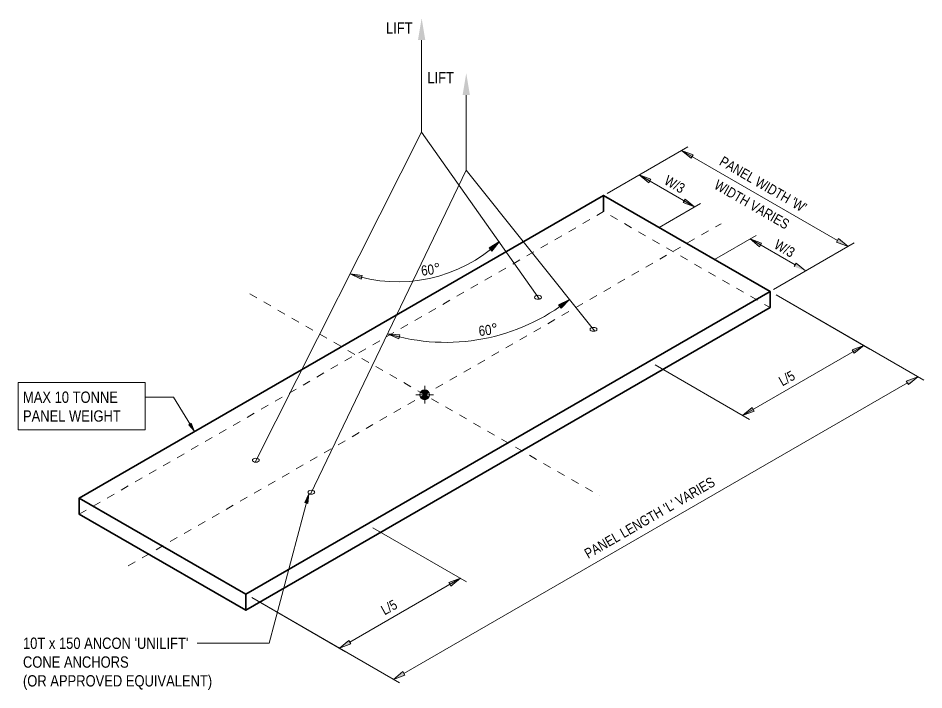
# Model space of a CAD drawing. Header units: metres. Extents: x -14.1 to 5.6, y -3 to 12.
# Drawn here: x -14.06 to -2.84, y 3.67 to 11.99 of the extents above; entities that cross this region are included whole.
import ezdxf

# ---------------------------------------------------------------- set-up
doc = ezdxf.new("R2010")
doc.units = ezdxf.units.M
doc.linetypes.add('IMPORT-IMPORT-CENTER _6_', pattern=[0.028571428571428567, 0.01785714285714285, -0.003571428571428571, 0.003571428571428571, -0.003571428571428571])
doc.linetypes.add('IMPORT-IMPORT-HIDDEN _5_', pattern=[0.0053571428571428555, 0.003571428571428571, -0.001785714285714285])
for name, color, linetype, lineweight, true_color in [('18-C', 7, 'IMPORT-IMPORT-CENTER _6_', 9, 0xc0c0c0), ('35', 2, 'Continuous', 9, 0xffff00), ('D-ENHA-TEXT', 9, 'Continuous', 9, 0x808080), ('LIFITING DETAIL_dwg', 9, 'Continuous', 9, 0x808080), ('LIFTING DETAIL_FASCIA PANELS - R1a 1_dwg _2_', 7, 'Continuous', 9, 0x767676)]:
    doc.layers.add(name, color=color, linetype=linetype, lineweight=lineweight, true_color=true_color)
for name, color, linetype, lineweight in [('25', 7, 'Continuous', 9), ('25-H', 7, 'IMPORT-IMPORT-HIDDEN _5_', 9), ('25T', 7, 'Continuous', 9), ('A-ANNO-NOTE', 7, 'Continuous', 9), ('A-DETL', 7, 'Continuous', 13), ('A-DETL-GENF', 7, 'Continuous', 9), ('G-ANNO-TEXT', 7, 'Continuous', 9)]:
    doc.layers.add(name, color=color, linetype=linetype, lineweight=lineweight)
doc.styles.add('Arial Narrow', font='ARIALN.TTF', dxfattribs={"height": 0.1250000000000001})
doc.styles.add('Arial Narrow_1', font='ARIALN.TTF', dxfattribs={"height": 0.1354162499999999})
doc.styles.add('Arial Narrow_2', font='ARIALN.TTF', dxfattribs={"height": 0.1225})
doc.styles.add('Arial Narrow_3', font='ARIALN.TTF', dxfattribs={"height": 0.14})

# ---------------------------------------------------------------- blocks, each defined once
blk = doc.blocks.new('LIFTING DETAIL_FASCIA PANELS - R1a 1_dwg_LIFTING DETAIL - PRECAST DEMOULDING_FASCIA PANEL-8061288-DRG-2873199 - PROPOSED PRECAST DEMOULDING')
at = {"layer": '25'}
for points in [[(-2569.770214039776, -525.1686462085916), (-2569.672577395621, -525.0520611078343), (-2569.802747767364, -525.130678372609)], [(-2571.388172996081, -525.5185690048811), (-2571.37406856601, -525.4705995869938), (-2571.525029034706, -525.4522710057296)], [(-2568.912110840689, -525.8770107674761), (-2568.806499981893, -525.7675971188577), (-2568.941887653279, -525.8368443457786)], [(-2570.922580969967, -526.2561319177731), (-2570.909537042012, -526.2078633364445), (-2571.060864749976, -526.1928658432419)]]:
    blk.add_hatch(color=256, dxfattribs=at).paths.add_polyline_path(points)
at = {"layer": '25T'}
for points in [[(-2567.30129778905, -524.0186728123534), (-2567.27629778905, -523.9753715421641), (-2567.418701599618, -523.9220221772586)], [(-2567.826686829487, -524.3220063162784), (-2567.801686829487, -524.2787050460892), (-2567.944090640054, -524.2253556811837)], [(-2567.257155799501, -524.6219576962933), (-2567.374559610068, -524.5253070611989), (-2567.399559610069, -524.5686083313878)], [(-2566.452481209037, -525.1154043011672), (-2566.427481209037, -525.0721030309779), (-2566.569885019604, -525.0187536660726)], [(-2565.357561138611, -525.112022177259), (-2565.474964949179, -525.0153715421643), (-2565.49996494918, -525.0586728123537)], [(-2565.882950179047, -525.4153556811834), (-2566.000353989616, -525.3187050460889), (-2566.025353989616, -525.3620063162781)], [(-2565.280360505993, -526.4359117354699), (-2565.162956695426, -526.3392611003752), (-2565.305360505994, -526.3926104652805)], [(-2564.610368785151, -526.8227316358534), (-2564.492964974582, -526.7260810007588), (-2564.635368785151, -526.7794303656643)], [(-2566.662956695428, -527.2052865041607), (-2566.520552884859, -527.1519371392553), (-2566.54555288486, -527.108635869066)], [(-2570.275551034384, -529.3198863316888), (-2570.158147223816, -529.2232356965944), (-2570.300551034384, -529.2765850614996)], [(-2571.658147223811, -530.0892611003753), (-2571.515743413243, -530.03591173547), (-2571.540743413243, -529.9926104652806)], [(-2570.988155502966, -530.4760810007596), (-2570.845751692398, -530.422731635854), (-2570.870751692399, -530.379430365665)]]:
    blk.add_hatch(color=256, dxfattribs=at).paths.add_polyline_path(points)
at = {"layer": '18-C', "color": 7}
for p, q in [((-2574.272319079327, -529.0689600740905), (-2566.930169911969, -524.8299682758868)), ((-2572.76630800511, -525.6994641749886), (-2568.436180986187, -528.1994641749886))]:
    blk.add_line(p, q, dxfattribs=at)
at = {"layer": '25'}
for p, q in [((-2570.638678840413, -523.6955275057769), (-2570.638678840413, -522.5546529824766)), ((-2570.085959380394, -524.165326440832), (-2570.085959380394, -523.2368893808398))]:
    blk.add_line(p, q, dxfattribs=at)
at = {"layer": '25', "flags": 128}
for points in [[(-2572.701595765484, -527.7842228345439), (-2570.638678840413, -523.6955275057769), (-2569.177721987656, -525.7641128212236)], [(-2572.016670713909, -528.180683649361), (-2570.085959380394, -524.165326440832), (-2568.492066755663, -526.1613627507928)]]:
    blk.add_lwpolyline(points, dxfattribs=at)
for points in [[(-2569.770214039776, -525.1686462085918), (-2569.672577395622, -525.0520611078346), (-2569.802747767364, -525.1306783726092)], [(-2571.388172996081, -525.5185690048813), (-2571.374068566011, -525.470599586994), (-2571.525029034707, -525.4522710057298)], [(-2568.91211084069, -525.8770107674763), (-2568.806499981893, -525.7675971188579), (-2568.94188765328, -525.8368443457787)], [(-2570.922580969968, -526.2561319177734), (-2570.909537042012, -526.2078633364447), (-2571.060864749976, -526.1928658432421)]]:
    blk.add_lwpolyline(points, close=True, dxfattribs=at)
at = {"layer": '25'}
for centre, radius, start, end in [((-2570.932507839708, -523.7075473905359), 1.842591072359662, 251.2421283706558, 313.1398864688989), ((-2570.339786032637, -523.8274613714441), 2.472871373888826, 253.0464861659929, 308.3192588435563), ((-2570.343629605675, -523.8262930935512), 2.472871373889524, 253.1395637335922, 256.6155573331847)]:
    blk.add_arc(centre, radius, start, end, dxfattribs=at)
for centre, major_axis, ratio in [((-2569.197284621405, -525.7420915938824), (0.04286607049834856, 0), 0.5773502691910315), ((-2568.510013841509, -526.1388875636624), (0.04286607049880331, 0), 0.5773502691875587), ((-2572.692475149794, -527.7600407863165), (0.04286607049834856, 0), 0.5773502691883793), ((-2572.005204369895, -528.1568367560975), (0.04286607049834856, 0), 0.5773502691910315)]:
    blk.add_ellipse(centre, major_axis=major_axis, ratio=ratio, dxfattribs=at)
at = {"layer": '25-H', "flags": 128}
blk.add_lwpolyline([(-2574.879409990343, -528.4294641749882), (-2568.384219461961, -524.6794641749892), (-2566.323079000954, -525.869464174989)], dxfattribs=at)
at = {"layer": '25T'}
for p, q in [((-2567.343701599619, -523.8787209070703), (-2568.341119803082, -524.4545805753336)), ((-2567.418701599619, -523.9220221772588), (-2565.48746494918, -525.0370221772592)), ((-2567.697284621407, -524.8760661900989), (-2567.18486542385, -524.5802208284516)), ((-2567.01001384151, -525.2728621598781), (-2566.494885019605, -524.9754523958834)), ((-2565.282561138612, -525.0687209070697), (-2566.279979342075, -525.6445805753331)), ((-2566.656850516958, -527.2017611003771), (-2565.162956695426, -526.3392611003753)), ((-2567.748079000954, -526.578790848962), (-2566.577514248764, -527.2546167237427)), ((-2570.858251692398, -530.4010810007594), (-2564.62286878515, -526.8010810007589)), ((-2571.243269529341, -528.5967400413961), (-2570.083147223817, -529.266536966784)), ((-2571.528243413243, -530.0142611003755), (-2570.164253402283, -529.2267611003758))]:
    blk.add_line(p, q, dxfattribs=at)
at = {"layer": '25T', "flags": 128}
for points in [[(-2567.30129778905, -524.0186728123535), (-2567.418701599619, -523.9220221772588), (-2567.27629778905, -523.9753715421642)], [(-2565.357561138612, -525.1120221772591), (-2565.47496494918, -525.0153715421645), (-2565.49996494918, -525.0586728123538)], [(-2565.280360505993, -526.43591173547), (-2565.162956695426, -526.3392611003753), (-2565.305360505994, -526.3926104652807)], [(-2564.610368785151, -526.8227316358536), (-2564.492964974583, -526.726081000759), (-2564.635368785151, -526.7794303656644)], [(-2566.662956695428, -527.2052865041609), (-2566.545552884861, -527.1086358690662), (-2566.52055288486, -527.1519371392556)], [(-2570.275551034384, -529.3198863316891), (-2570.158147223817, -529.2232356965947), (-2570.300551034384, -529.2765850614999)], [(-2571.658147223811, -530.0892611003756), (-2571.540743413244, -529.9926104652808), (-2571.515743413243, -530.0359117354701)], [(-2570.988155502966, -530.4760810007597), (-2570.870751692399, -530.3794303656651), (-2570.845751692399, -530.4227316358541)]]:
    blk.add_lwpolyline(points, close=True, dxfattribs=at)
for points in [[(-2567.944090640055, -524.2253556811839), (-2567.801686829487, -524.2787050460894), (-2567.826686829487, -524.3220063162786), (-2567.944090640055, -524.2253556811836), (-2567.2571557995, -524.6219576962952), (-2567.374559610069, -524.525307061199), (-2567.399559610069, -524.5686083313881), (-2567.257155799502, -524.6219576962935)], [(-2566.569885019605, -525.0187536660727), (-2566.427481209037, -525.0721030309782), (-2566.452481209037, -525.1154043011674), (-2566.569885019604, -525.0187536660732), (-2566.012853989616, -525.3403556811836)], [(-2565.882950179048, -525.4153556811835), (-2566.000353989616, -525.318705046089), (-2566.025353989617, -525.3620063162783)], [(-2564.417964974583, -526.7693822709482), (-2566.248079000953, -525.7127654451767), (-2565.087956695428, -526.3825623705641)], [(-2570.913155502967, -530.5193822709489), (-2572.743269529336, -529.4627654451774), (-2571.583147223811, -530.1325623705646)]]:
    blk.add_lwpolyline(points, dxfattribs=at)
at = {"layer": '35', "color": 7, "lineweight": 35}
blk.add_line((-2568.384219461961, -524.4794641749893), (-2568.384219461961, -524.6794641749892), dxfattribs=at)
at = {"layer": '35', "color": 7, "lineweight": 35, "flags": 128}
for points in [[(-2574.879409990343, -528.2294641749884), (-2568.384219461961, -524.4794641749893), (-2566.323079000954, -525.6694641749887), (-2572.818269529336, -529.4194641749882), (-2574.879409990343, -528.2294641749884), (-2574.879409990343, -528.4294641749883), (-2572.818269529336, -529.6194641749884), (-2572.818269529336, -529.4194641749882)], [(-2572.818269529336, -529.6194641749884), (-2566.323079000954, -525.869464174989), (-2566.323079000954, -525.6694641749887)]]:
    blk.add_lwpolyline(points, dxfattribs=at)
at = {"layer": 'LIFITING DETAIL_dwg'}
blk.add_line((-2567.2571557995, -524.6219576962952), (-2567.944090640054, -524.225355681184), dxfattribs=at)
at = {"layer": '25', "attachment_point": 1}
for s, insert, char_height, width, rotation, line_spacing_factor, style in [('60', (-2570.652015786811, -525.3512204065574), 0.1250000000000001, 0.1903440982058546, 6.949279026453714, 0.9746961653507233, 'Arial Narrow'), ('°', (-2570.49245268951, -525.3221935093495), 0.1354162499999999, 0.09146078654239599, 6.949279026453714, 0.9746961653507236, 'Arial Narrow_1'), ('60', (-2569.940056788225, -526.0989939217275), 0.1250000000000001, 0.1903440982058546, 6.949279026455953, 0.9746961653507233, 'Arial Narrow'), ('°', (-2569.780493690924, -526.0699670245195), 0.1354162499999999, 0.09146078654239599, 6.949279026455953, 0.9746961653507236, 'Arial Narrow_1')]:
    blk.add_mtext(s, dxfattribs=dict(at, insert=insert, char_height=char_height, width=width, rotation=rotation, line_spacing_factor=line_spacing_factor, style=style))
at = {"layer": '25T', "char_height": 0.1250000000000001, "attachment_point": 2, "line_spacing_factor": 0.9746961653507233, "style": 'Arial Narrow'}
for s, insert, width, rotation in [("PANEL WIDTH 'W'", (-2566.376987565088, -524.2892949165741), 1.455211331444759, 329.99999999998283), ('W/3', (-2567.473214585318, -524.2879085008952), 0.3054715769593956, 329.99999999998283), ('WIDTH VARIES', (-2566.517107671884, -524.5382432192037), 1.244911803588291, 329.99999999998283), ('W/3', (-2566.111599968861, -525.0824679663668), 0.3054715769593956, 329.99999999998283), ("PANEL LENGTH 'L' VARIES", (-2567.84650686007, -528.41796408385), 2.201237393767705, 29.999999999999208)]:
    blk.add_mtext(s, dxfattribs=dict(at, insert=insert, width=width, rotation=rotation))
blk = doc.blocks.new('LIFTING DETAIL_FASCIA PANELS - R1a 1_dwg _2_-8061286-DRG-2873199 - PROPOSED PRECAST DEMOULDING')
blk.add_blockref('LIFTING DETAIL_FASCIA PANELS - R1a 1_dwg_LIFTING DETAIL - PRECAST DEMOULDING_FASCIA PANEL-8061288-DRG-2873199 - PROPOSED PRECAST DEMOULDING', (2561.570992591912, 534.2698537244695))
at = {"layer": 'D-ENHA-TEXT', "color": 7, "char_height": 0.1225, "width": 0.2331837532133676, "attachment_point": 1, "rotation": 29.348251701964745, "line_spacing_factor": 0.9746961653507232, "style": 'Arial Narrow_2'}
for insert in [(-4.659770018933472, 7.529741013582609), (-9.5866146959423, 4.693024067861225)]:
    blk.add_mtext('L/5', dxfattribs=dict(at, insert=insert))
blk = doc.blocks.new('SymbolSetoutPointCog - roundcog-6250585-DRG-2873199 - PROPOSED PRECAST DEMOULDING')
at = {"layer": 'A-ANNO-NOTE'}
h = blk.add_hatch(color=256, dxfattribs=at)
edge = h.paths.add_edge_path()
edge.add_arc((8.459899447643693e-18, 4.362135652691279e-18), 0.001499999999999999, 27.999999999996703, 152.0000000000004, ccw=False)
edge.add_line((0.001324421389288443, 0.0007042073441787581), (8.456776945386935e-18, 0))
edge.add_line((8.459899447643693e-18, 0), (-0.001324421389288382, 0.0007042073441788411))
h = blk.add_hatch(color=256, dxfattribs=at)
edge = h.paths.add_edge_path()
edge.add_line((-0.001324421389288403, -0.000704207344178793), (8.456776945386935e-18, 8.456776945386935e-18))
edge.add_line((8.459899447643693e-18, 8.459899447643693e-18), (0.001324421389288422, -0.0007042073441787893))
edge.add_arc((8.459899447643693e-18, 4.362135652691279e-18), 0.001499999999999999, 207.9999999999979, 332.00000000000153, ccw=False)
at = {"layer": 'A-ANNO-NOTE', "lineweight": 18}
for p, q in [((-0.002749999999999998, 1.189673359824894e-17), (0.002750000000000002, -6.609296443471635e-18)), ((-0.001324421389288382, 0.0007042073441788411), (8.459899447643693e-18, 0)), ((8.459899447643693e-18, 8.459899447643693e-18), (-0.001324421389288403, -0.000704207344178793)), ((1.163583118746203e-17, -0.002749999999999998), (1.067895771811322e-18, 0.002750000000000002)), ((8.459899447643693e-18, 0), (0.001324421389288443, 0.0007042073441787581)), ((0.001324421389288422, -0.0007042073441787893), (8.459899447643693e-18, 8.459899447643693e-18))]:
    blk.add_line(p, q, dxfattribs=at)
blk.add_circle((8.459899447643693e-18, 4.229949723821847e-18), 0.001500000000000001, dxfattribs=at)
for start, end in [(27.99999999999639, 152), (207.9999999999976, 332.0000000000012)]:
    blk.add_arc((8.459899447643693e-18, 4.362135652691279e-18), 0.001499999999999999, start, end, dxfattribs=at)

msp = doc.modelspace()

# ---------------------------------------------------------------- hatches: boundary and pattern name
at = {"layer": 'A-DETL-GENF'}
for points in [[(-9.018370738344482, 11.721974557737), (-9.063631228348239, 11.99353749775955), (-9.108891718351998, 11.721974557737)], [(-8.465651278326172, 11.03973815937391), (-8.51091176832993, 11.31130109939646), (-8.556172258333689, 11.03973815937391)]]:
    msp.add_hatch(color=256, dxfattribs=at).paths.add_polyline_path(points)
at = {"layer": 'G-ANNO-TEXT', "lineweight": 18}
msp.add_hatch(color=256, dxfattribs=at).paths.add_polyline_path([(-11.8794048995938, 6.878851260221734), (-11.91691849915759, 6.973210371541337), (-11.94692886906062, 6.954689414133211)])
at = {"layer": 'G-ANNO-TEXT'}
msp.add_hatch(color=256, dxfattribs=at).paths.add_polyline_path([(-10.46164464978933, 6.101378477882768), (-10.51188282467157, 5.99056612799601), (-10.473068805101, 5.980247392779319)])

# ---------------------------------------------------------------- linework, layer by layer
at = {"layer": 'A-DETL'}
msp.add_line((-6.369043027990585, 10.0512718590299), (-5.682108187434489, 9.654669843919105), dxfattribs=at)
at = {"layer": 'G-ANNO-TEXT', "lineweight": 18}
for p, q in [((-12.13734157359765, 7.2967980665255), (-12.48961040009743, 7.296798066525501)), ((-11.8794048995938, 6.878851260221734), (-12.13734157359765, 7.2967980665255)), ((-11.91691849915759, 6.973210371541337), (-11.94692886906062, 6.954689414133211)), ((-11.8794048995938, 6.878851260221734), (-11.91691849915759, 6.973210371541337)), ((-11.94692886906062, 6.954689414133211), (-11.8794048995938, 6.878851260221734))]:
    msp.add_line(p, q, dxfattribs=at)
at = {"layer": 'G-ANNO-TEXT'}
for p, q in [((-10.46164464978933, 6.101378477882768), (-10.95421336345049, 4.24857662858546)), ((-10.46164464978933, 6.101378477882768), (-10.51188282467157, 5.99056612799601)), ((-10.473068805101, 5.980247392779319), (-10.46164464978933, 6.101378477882768)), ((-10.51188282467157, 5.99056612799601), (-10.473068805101, 5.980247392779319)), ((-11.54058576687356, 4.248576628585458), (-11.84242097142675, 4.248576628585458)), ((-10.95421336345049, 4.24857662858546), (-11.54058576687356, 4.248576628585458))]:
    msp.add_line(p, q, dxfattribs=at)
at = {"layer": 'G-ANNO-TEXT', "lineweight": 18, "flags": 128}
msp.add_lwpolyline([(-14.06173347142676, 7.477298066525501), (-12.48961040009743, 7.477298066525501), (-12.48961040009743, 6.8916980665255), (-14.06173347142676, 6.8916980665255)], close=True, dxfattribs=at)

# ---------------------------------------------------------------- block references
at = {"layer": 'A-ANNO-NOTE', "xscale": 40, "yscale": 40, "zscale": 40}
msp.add_blockref('SymbolSetoutPointCog - roundcog-6250585-DRG-2873199 - PROPOSED PRECAST DEMOULDING', (-9.02619688358592, 7.32716336522582), dxfattribs=at)
at = {"layer": 'LIFTING DETAIL_FASCIA PANELS - R1a 1_dwg _2_', "color": 7}
msp.add_blockref('LIFTING DETAIL_FASCIA PANELS - R1a 1_dwg _2_-8061286-DRG-2873199 - PROPOSED PRECAST DEMOULDING', (0.00405502015246692, 0.006773815743971658), dxfattribs=at)

# ---------------------------------------------------------------- texts
at = {"layer": 'G-ANNO-TEXT', "insert": (-9.505197209655998, 11.9414574075383), "char_height": 0.14, "attachment_point": 1, "style": 'Arial Narrow_3', "bg_fill": 3, "box_fill_scale": 1, "bg_fill_color": 256, "bg_fill_transparency": 0}
msp.add_mtext('LIFT', dxfattribs=at)

# ---------------------------------------------------------------- next in the draw order: texts
at = {"layer": 'G-ANNO-TEXT', "char_height": 0.14, "attachment_point": 1, "style": 'Arial Narrow_3', "bg_fill": 3, "box_fill_scale": 1, "bg_fill_color": 256, "bg_fill_transparency": 0}
for s, insert in [('LIFT', (-8.992067473018507, 11.32582615621726)), ("10T x 150 ANCON 'UNILIFT' ", (-14.00173347142676, 4.318576628585459)), ('CONE ANCHORS ', (-14.00173347142676, 4.085743295252125)), ('(OR APPROVED EQUIVALENT)', (-14.00173347142676, 3.852909961918791))]:
    msp.add_mtext(s, dxfattribs=dict(at, insert=insert))
at = {"layer": 'G-ANNO-TEXT', "lineweight": 18, "char_height": 0.14, "attachment_point": 1, "style": 'Arial Narrow_3', "bg_fill": 3, "box_fill_scale": 1, "bg_fill_color": 256, "bg_fill_true_color": 13158600, "bg_fill_transparency": 0}
for s, insert in [('MAX 10 TONNE ', (-14.00173347142676, 7.366798066525499)), ('PANEL WEIGHT', (-14.00173347142676, 7.133964733192165))]:
    msp.add_mtext(s, dxfattribs=dict(at, insert=insert))

doc.saveas('drawing.dxf')
